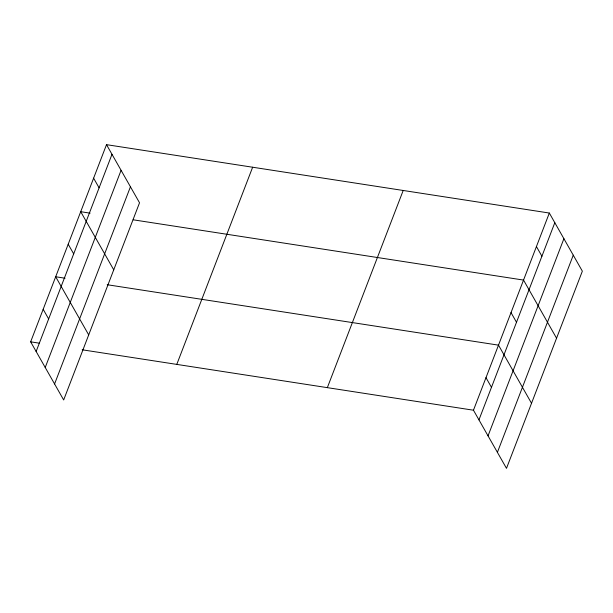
<?xml version="1.0" encoding="UTF-8"?>
<svg xmlns="http://www.w3.org/2000/svg" width="613" height="613" viewBox="0 0 613 613"><rect width="100%" height="100%" fill="white"/><g stroke="black" fill="none" stroke-linecap="round" stroke-linejoin="round"><path stroke-width="0.92" d="M106.509 144.66L139.534 202.788L63.668 399.96L30.65 341.832L106.509 144.66L549.332 213.04L582.35 271.168L506.491 468.34L473.466 410.212L549.332 213.04M36.136 351.479L111.995 154.315M45.224 367.478L121.083 170.307M54.58 383.96L130.446 186.789M176.782 364.398L252.64 167.226M327.342 387.646L403.201 190.474M478.952 419.867L554.811 222.695M488.04 435.858L563.899 238.695M497.404 452.34L573.262 255.177M90.088 213.148L80.717 211.7L113.734 269.827M133.174 219.799L523.54 280.08L556.558 338.207M65.055 278.21L55.683 276.762L88.701 334.89M107.206 284.723L498.507 345.15L531.525 403.27M30.65 341.832L39.079 343.134M82.173 349.785L473.466 410.212M536.436 246.564L541.915 256.219M511.02 312.615L516.506 322.269M485.986 377.677L491.473 387.332M93.613 178.176L99.099 187.831M68.204 244.235L73.683 253.882M43.171 309.297L48.649 318.952"/></g></svg>
